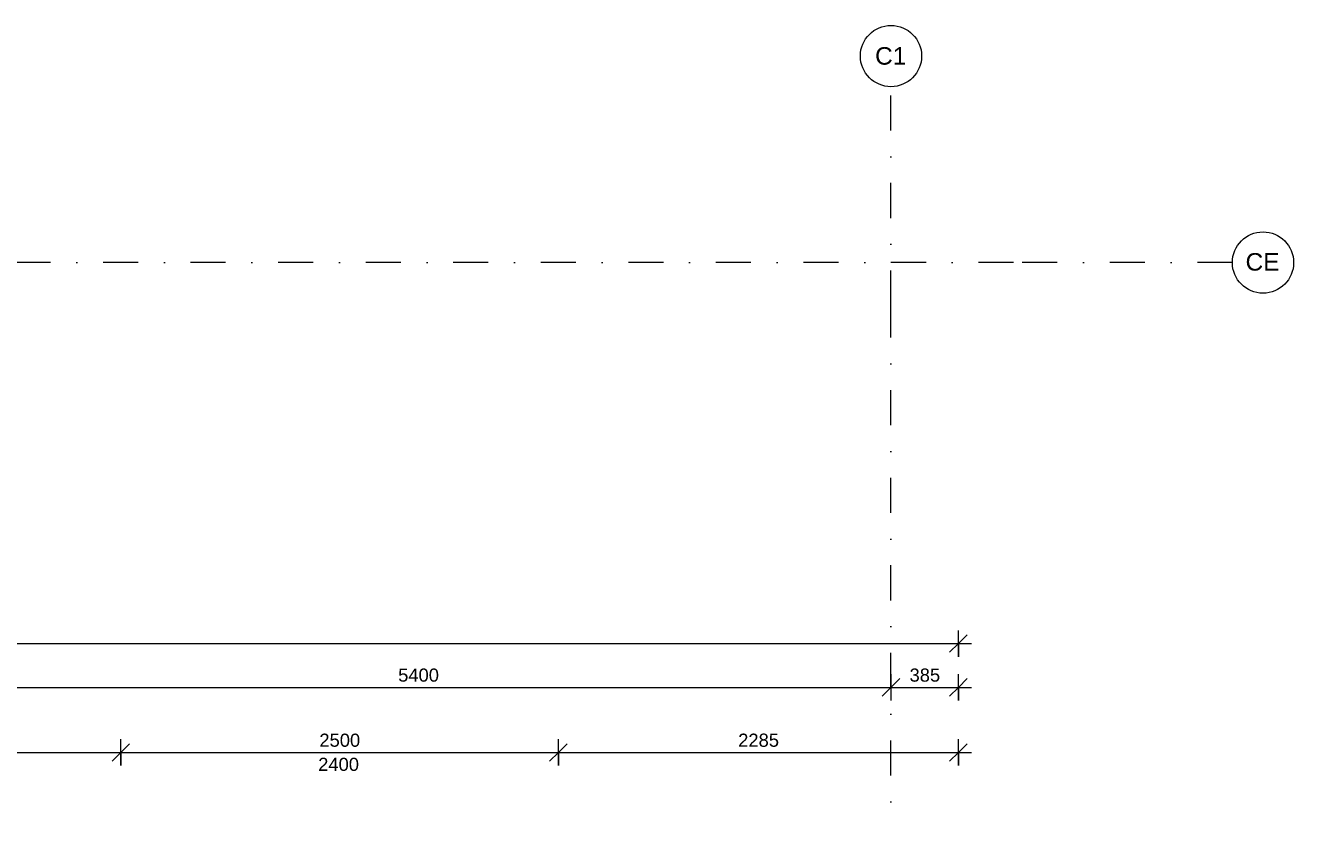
# Model space of a CAD drawing. Header units: millimetres. Extents: x -47720 to -5768, y -7799 to 13087.
# Drawn here: x -28280 to -21035, y 8569 to 13087 of the extents above; entities that cross this region are included whole.
import ezdxf

# ---------------------------------------------------------------- set-up
doc = ezdxf.new("R2010")
doc.units = ezdxf.units.MM
doc.linetypes.add('HA_DashDot_10mm-S3mm', pattern=[500, 200, -150, 0, -150])
for name, color, linetype, lineweight in [('A-____-____-DIMS', 9, 'Continuous', 5), ('A-____-____-DIMS-50', 9, 'Continuous', 5), ('A-WALL-____-IDEN', 9, 'Continuous', 9), ('S-GRID-____-IDEN', 9, 'Continuous', 9), ('S-GRID-____-OTLN', 9, 'Continuous', 5)]:
    doc.layers.add(name, color=color, linetype=linetype, lineweight=lineweight)
doc.styles.add('Arial', font='arial.ttf', dxfattribs={"height": 100})
doc.styles.add('Arial_1', font='arial.ttf', dxfattribs={"height": 75})
doc.dimstyles.new('Inner_Dimensions', dxfattribs={"dimscale": 304.8, "dimtxt": 76.519455, "dimasz": 0.328084, "dimexe": 0.246063, "dimexo": 0.0625, "dimgap": 0.032808, "dimtad": 1, "dimdec": 0, "dimzin": 0, "dimdsep": 46, "dimtxsty": 'Arial_1', "dimblk1": 'OBLIQUE', "dimblk2": 'OBLIQUE', "dimsah": 1, "dimcen": 0.09, "dimdle": 0.246063, "dimazin": 0, "dimtfac": 1, "dimtdec": 4, "dimtix": 1, "dimtmove": 0, "dimatfit": 3, "dimfxl": 0.246063, "dimfxlon": 1, "dimtvp": 1, "dimtolj": 1, "dimtzin": 0, "dimlwd": 9, "dimlwe": 9, "dimarcsym": 2})

# ---------------------------------------------------------------- blocks, each defined once
blk = doc.blocks.new('Grid - Radius 3_5mm-353793-DPS_2NP-C')
at = {"layer": 'S-GRID-____-IDEN'}
blk.add_circle((0, 0), 3.5, dxfattribs=at)
blk = doc.blocks.new('DIMBLOCK61-DPS_2NP-C')
at = {"layer": 'A-____-____-DIMS-50', "lineweight": 9}
for p, q in [((-29809.9, 8860.7), (-29809.9, 9010.7)), ((-29809.9, 8935.7), (-29759.9, 8985.7)), ((-27734.9, 8860.7), (-27734.9, 9010.7)), ((-27734.9, 8935.7), (-27684.9, 8985.7)), ((-29809.9, 8935.7), (-29859.9, 8885.7)), ((-29809.9, 8935.7), (-27734.9, 8935.7)), ((-29809.9, 8935.7), (-29809.9, 8860.7)), ((-27734.9, 8935.7), (-27784.9, 8885.7)), ((-27734.9, 8935.7), (-27734.9, 8860.7))]:
    blk.add_line(p, q, dxfattribs=at)
at = {"layer": 'A-____-____-DIMS-50', "color": 0, "lineweight": 9, "insert": (-28887.8, 9043.1), "char_height": 75, "width": 276.883, "attachment_point": 1, "line_spacing_factor": 0.941778, "style": 'Arial_1'}
blk.add_mtext('2075', dxfattribs=at)
blk = doc.blocks.new('_Oblique')
at = {"color": 0, "linetype": 'ByBlock', "lineweight": -2}
blk.add_line((-0.5, -0.5), (0.5, 0.5), dxfattribs=at)
blk = doc.blocks.new('DIMBLOCK62-DPS_2NP-C')
at = {"layer": 'A-____-____-DIMS-50', "lineweight": 9}
for p, q in [((-27734.9, 8860.7), (-27734.9, 9010.7)), ((-27734.9, 8935.7), (-27684.9, 8985.7)), ((-25234.9, 8860.7), (-25234.9, 9010.7)), ((-25234.9, 8935.7), (-25184.9, 8985.7)), ((-27734.9, 8935.7), (-27784.9, 8885.7)), ((-27734.9, 8935.7), (-25234.9, 8935.7)), ((-27734.9, 8935.7), (-27734.9, 8860.7)), ((-25234.9, 8935.7), (-25284.9, 8885.7)), ((-25234.9, 8935.7), (-25234.9, 8860.7))]:
    blk.add_line(p, q, dxfattribs=at)
at = {"layer": 'A-____-____-DIMS-50', "color": 0, "lineweight": 9, "insert": (-26600.3, 9043.1), "char_height": 75, "width": 276.883, "attachment_point": 1, "line_spacing_factor": 0.941778, "style": 'Arial_1'}
blk.add_mtext('2500', dxfattribs=at)
blk = doc.blocks.new('DIMBLOCK63-DPS_2NP-C')
at = {"layer": 'A-____-____-DIMS-50', "lineweight": 9}
for p, q in [((-25234.9, 8860.7), (-25234.9, 9010.7)), ((-25234.9, 8935.7), (-25184.9, 8985.7)), ((-22949.9, 8860.7), (-22949.9, 9010.7)), ((-22949.9, 8935.7), (-22899.9, 8985.7)), ((-25234.9, 8935.7), (-25284.9, 8885.7)), ((-25234.9, 8935.7), (-22874.9, 8935.7)), ((-25234.9, 8935.7), (-25234.9, 8860.7)), ((-22949.9, 8935.7), (-22999.9, 8885.7)), ((-22949.9, 8935.7), (-22949.9, 8860.7))]:
    blk.add_line(p, q, dxfattribs=at)
at = {"layer": 'A-____-____-DIMS-50', "color": 0, "lineweight": 9, "insert": (-24207.8, 9043.1), "char_height": 75, "width": 276.883, "attachment_point": 1, "line_spacing_factor": 0.941778, "style": 'Arial_1'}
blk.add_mtext('2285', dxfattribs=at)
blk = doc.blocks.new('DIMBLOCK178-DPS_2NP-C')
at = {"layer": 'A-____-____-DIMS-50', "lineweight": 9}
for p, q in [((-45319.9, 9482.5), (-45319.9, 9632.5)), ((-45319.9, 9557.5), (-45269.9, 9607.5)), ((-22949.9, 9482.5), (-22949.9, 9632.5)), ((-22949.9, 9557.5), (-22899.9, 9607.5)), ((-45394.9, 9557.5), (-22874.9, 9557.5)), ((-45319.9, 9557.5), (-45369.9, 9507.5)), ((-45319.9, 9557.5), (-45319.9, 9482.5)), ((-22949.9, 9557.5), (-22999.9, 9507.5)), ((-22949.9, 9557.5), (-22949.9, 9482.5))]:
    blk.add_line(p, q, dxfattribs=at)
at = {"layer": 'A-____-____-DIMS-50', "color": 0, "lineweight": 9, "insert": (-34279.1, 9664.9), "char_height": 75, "width": 346.103, "attachment_point": 1, "line_spacing_factor": 0.941778, "style": 'Arial_1'}
blk.add_mtext('22370', dxfattribs=at)
blk = doc.blocks.new('DIMBLOCK203-DPS_2NP-C')
at = {"layer": 'A-____-____-DIMS-50', "lineweight": 9}
for p, q in [((-28734.9, 9382.5), (-28734.9, 9232.5)), ((-28734.9, 9307.5), (-28734.9, 9382.5)), ((-28734.9, 9307.5), (-28684.9, 9357.5)), ((-23334.9, 9382.5), (-23334.9, 9232.5)), ((-23334.9, 9307.5), (-23334.9, 9382.5)), ((-23334.9, 9307.5), (-23284.9, 9357.5)), ((-28734.9, 9307.5), (-28784.9, 9257.5)), ((-28734.9, 9307.5), (-23334.9, 9307.5)), ((-23334.9, 9307.5), (-23384.9, 9257.5))]:
    blk.add_line(p, q, dxfattribs=at)
at = {"layer": 'A-____-____-DIMS-50', "color": 0, "lineweight": 9, "insert": (-26150.3, 9414.9), "char_height": 75, "width": 276.883, "attachment_point": 1, "line_spacing_factor": 0.941778, "style": 'Arial_1'}
blk.add_mtext('5400', dxfattribs=at)
blk = doc.blocks.new('DIMBLOCK204-DPS_2NP-C')
at = {"layer": 'A-____-____-DIMS-50', "lineweight": 9}
for p, q in [((-23334.9, 9382.5), (-23334.9, 9232.5)), ((-23334.9, 9307.5), (-23334.9, 9382.5)), ((-23334.9, 9307.5), (-23284.9, 9357.5)), ((-22949.9, 9232.5), (-22949.9, 9382.5)), ((-22949.9, 9307.5), (-22899.9, 9357.5)), ((-23334.9, 9307.5), (-23384.9, 9257.5)), ((-23334.9, 9307.5), (-22874.9, 9307.5)), ((-22949.9, 9307.5), (-22999.9, 9257.5)), ((-22949.9, 9307.5), (-22949.9, 9232.5))]:
    blk.add_line(p, q, dxfattribs=at)
at = {"layer": 'A-____-____-DIMS-50', "color": 0, "lineweight": 9, "insert": (-23228.9, 9414.9), "char_height": 75, "width": 207.662, "attachment_point": 1, "line_spacing_factor": 0.941778, "style": 'Arial_1'}
blk.add_mtext('385', dxfattribs=at)

msp = doc.modelspace()

# ---------------------------------------------------------------- linework, layer by layer
at = {"layer": 'S-GRID-____-OTLN', "linetype": 'HA_DashDot_10mm-S3mm', "lineweight": 9}
for p, q in [((-23334.9, 11487.4), (-23334.9, 12737.4)), ((-22634.8, 11733.2), (-46120.1, 11733.2)), ((-21384.8, 11733.2), (-22634.8, 11733.2)), ((-23334.9, -6198.9), (-23334.9, 11487.4))]:
    msp.add_line(p, q, dxfattribs=at)

# ---------------------------------------------------------------- block references
at = {"layer": 'S-GRID-____-IDEN', "xscale": 49.99999999999998, "yscale": 49.99999999999998, "zscale": 49.99999999999998}
msp.add_blockref('Grid - Radius 3_5mm-353793-DPS_2NP-C', (-23334.9, 12912.4), dxfattribs=at)
at = {"layer": 'S-GRID-____-IDEN', "xscale": 49.99999999999998, "yscale": 49.99999999999998, "zscale": 49.99999999999998, "rotation": 90}
msp.add_blockref('Grid - Radius 3_5mm-353793-DPS_2NP-C', (-21209.8, 11733.2), dxfattribs=at)

# ---------------------------------------------------------------- texts
at = {"layer": 'A-WALL-____-IDEN', "lineweight": 5, "insert": (-26607.1, 8905.2), "char_height": 75, "width": 288.607, "attachment_point": 1, "style": 'Arial_1'}
msp.add_mtext('2400', dxfattribs=at)
at = {"layer": 'S-GRID-____-IDEN', "lineweight": 5, "char_height": 100, "attachment_point": 1, "style": 'Arial'}
for s, insert, width in [('C1', (-23425.8, 12963.2), 220.464), ('CE', (-21309.5, 11787.1), 240.506)]:
    msp.add_mtext(s, dxfattribs=dict(at, insert=insert, width=width))

# ---------------------------------------------------------------- dimensions: what is measured, and where the dimension line sits
at = {"layer": 'A-____-____-DIMS', "lineweight": 9}
for base, p1, p2, override, picture, middle in [((-22949.9, 9557.5), (-45319.9, 9482.5), (-22949.9, 9482.5), {"dimpost": '<>', "dimfxl": 22370}, 'DIMBLOCK178-DPS_2NP-C', (-34134.9, 9605.8)), ((-23334.9, 9307.5), (-28734.9, 9382.5), (-23334.9, 9382.5), {"dimpost": '<>', "dimfxl": 5400}, 'DIMBLOCK203-DPS_2NP-C', (-26034.9, 9355.8)), ((-22949.9, 9307.5), (-23334.9, 9382.5), (-22949.9, 9232.5), {"dimpost": '<>', "dimfxl": 413.188819}, 'DIMBLOCK204-DPS_2NP-C', (-23142.4, 9355.8)), ((-27734.9, 8935.7), (-29809.9, 8860.7), (-27734.9, 8860.7), {"dimpost": '<>', "dimfxl": 2075}, 'DIMBLOCK61-DPS_2NP-C', (-28772.4, 8984)), ((-25234.9, 8935.7), (-27734.9, 8860.7), (-25234.9, 8860.7), {"dimpost": '<>', "dimfxl": 2500}, 'DIMBLOCK62-DPS_2NP-C', (-26484.9, 8984)), ((-22949.9, 8935.7), (-25234.9, 8860.7), (-22949.9, 8860.7), {"dimpost": '<>', "dimfxl": 2285}, 'DIMBLOCK63-DPS_2NP-C', (-24092.4, 8984))]:
    dim = msp.add_linear_dim(base=base, p1=p1, p2=p2, dimstyle='Inner_Dimensions', override=override, dxfattribs=at)
    dim.commit()
    dim.dimension.update_dxf_attribs({"geometry": picture, "text_midpoint": middle})

doc.saveas('drawing.dxf')
